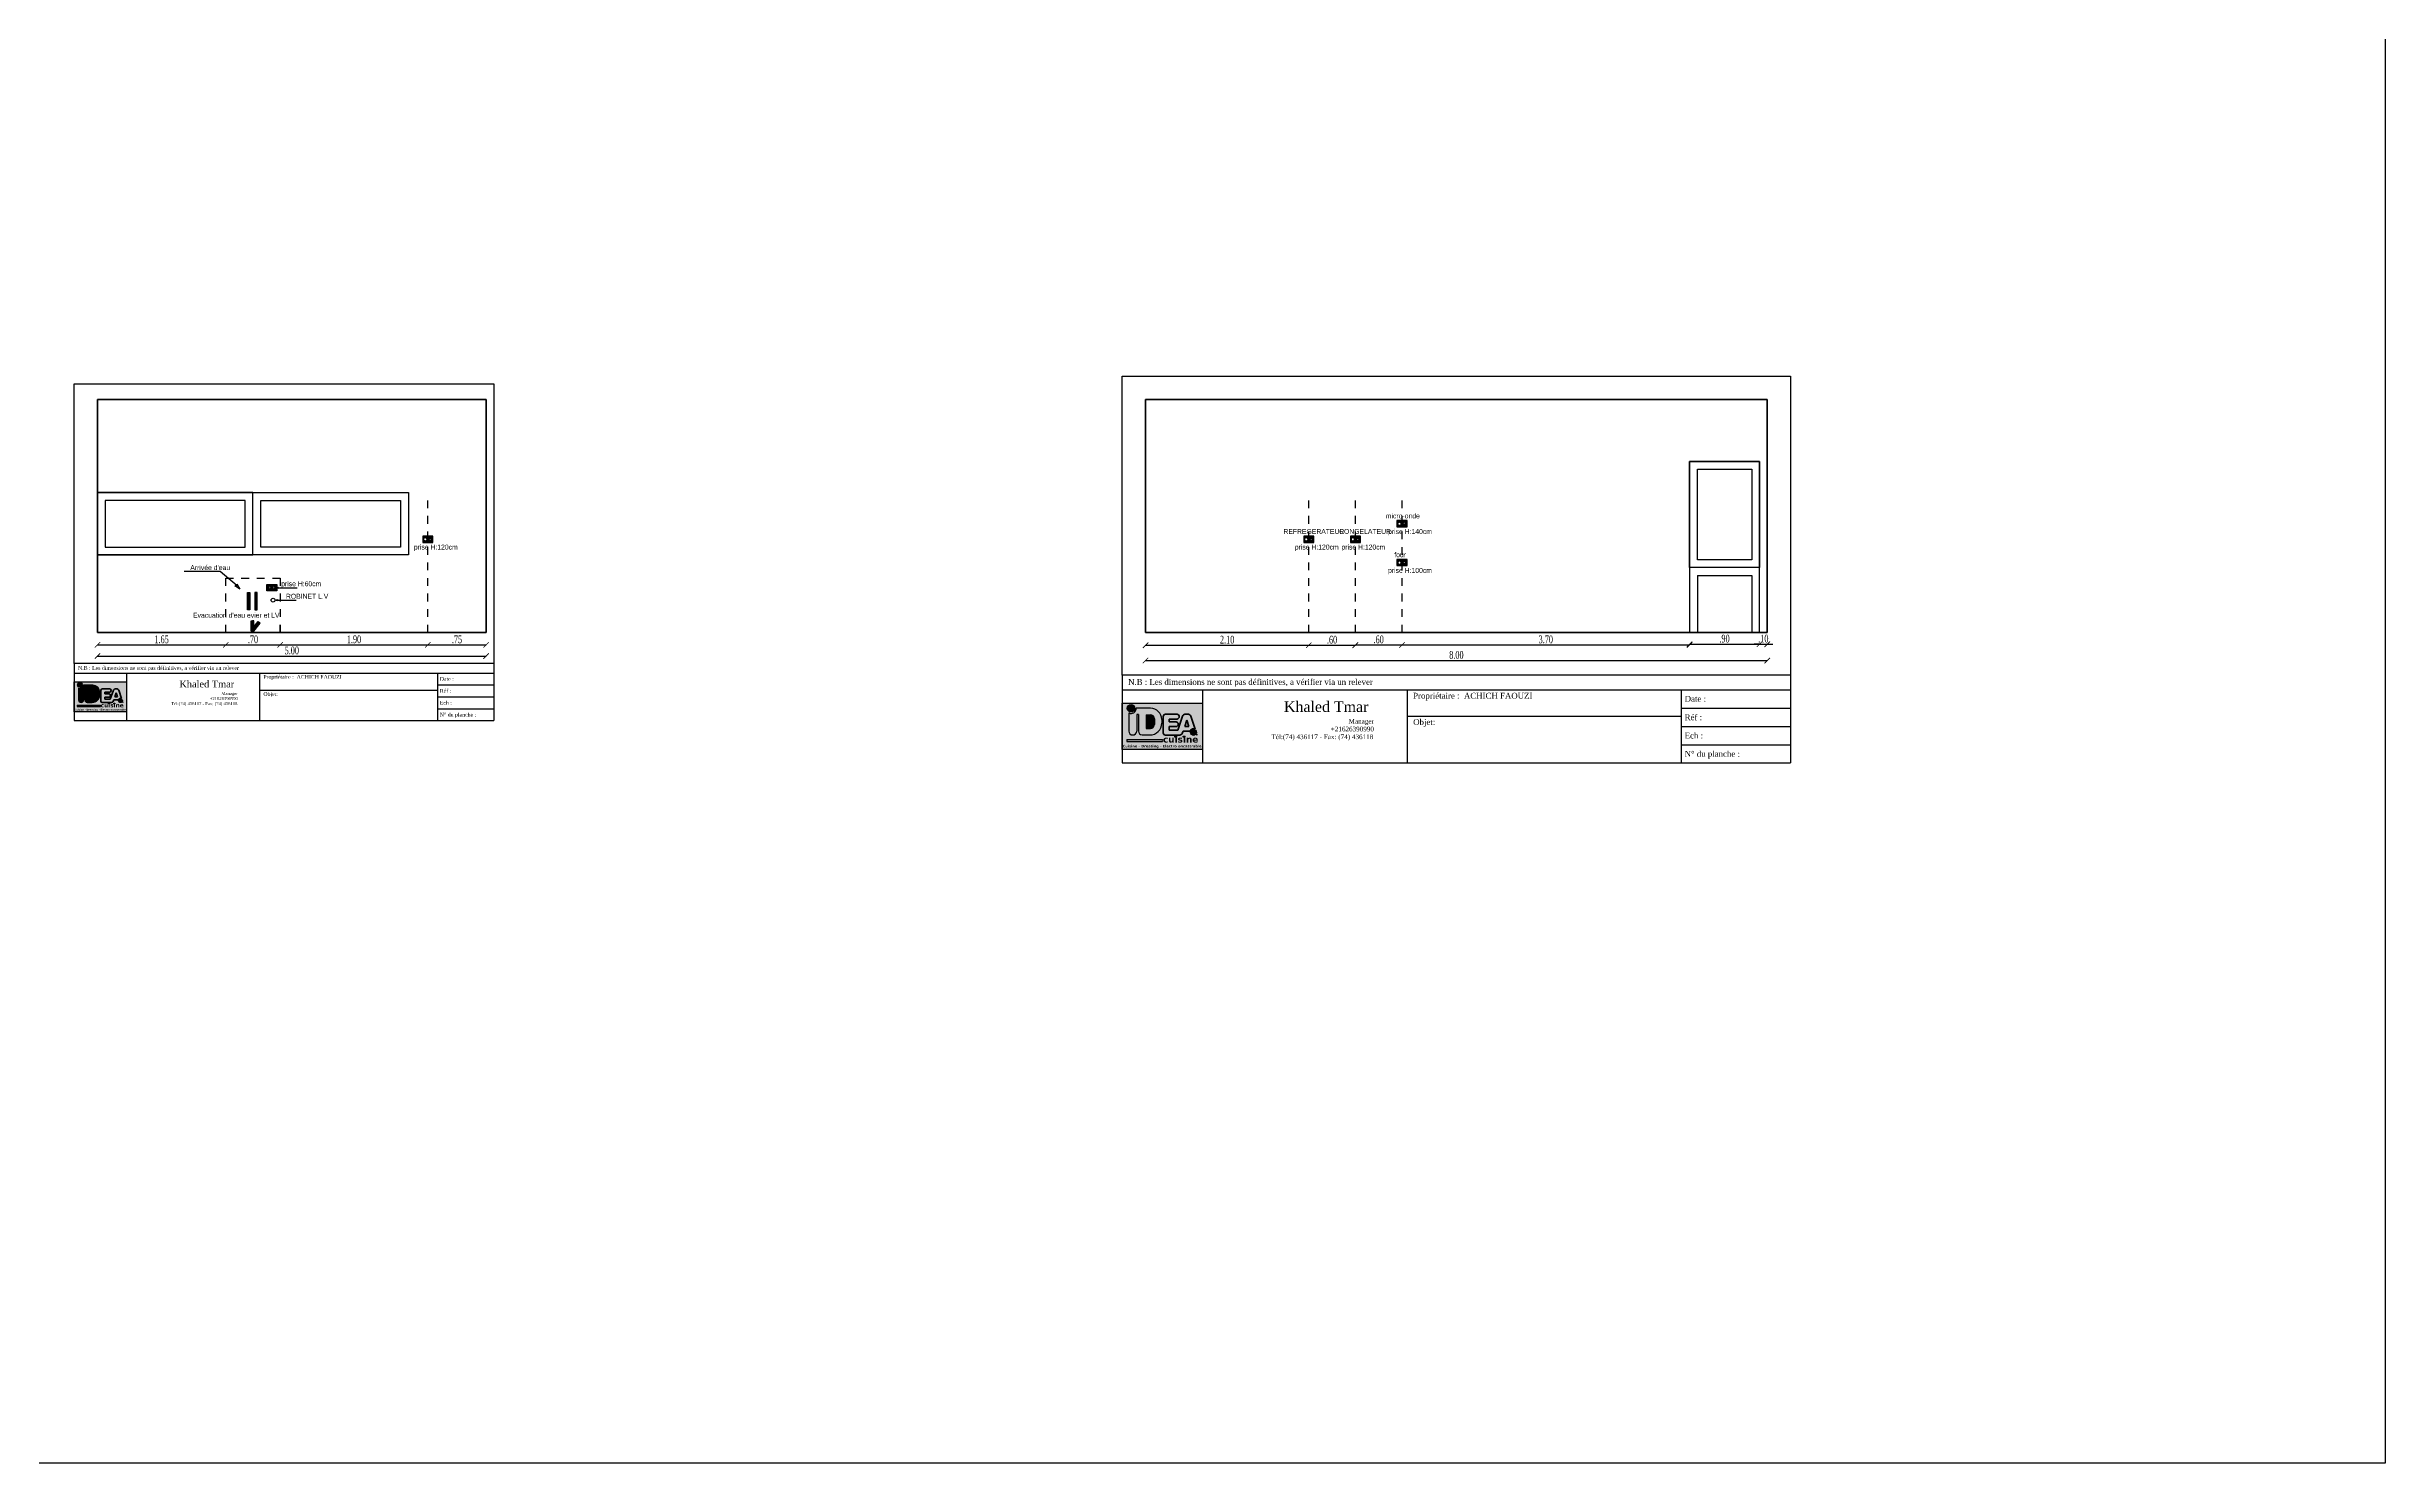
# Model space of a CAD drawing. Header units: inches. Extents: x -90 to 340, y -48 to 179.
# Drawn here: x 160.03 to 190.12, y -3.43 to 14.8 of the extents above; entities that cross this region are included whole.
import ezdxf

# ---------------------------------------------------------------- set-up
doc = ezdxf.new("R2010")
doc.units = ezdxf.units.IN
doc.header["$MEASUREMENT"] = 0
doc.linetypes.add('HIDDEN', pattern=[0.375, 0.25, -0.125])
doc.layers.get('Defpoints').update_dxf_attribs({"lineweight": 15})
doc.layers.add('1', color=7, linetype='Continuous')
doc.layers.add('TEXTE', color=1, linetype='Continuous', lineweight=20)
doc.styles.add('facade', font='times.ttf', dxfattribs={"width": 0.6})
doc.styles.add('style2', font='swisscl.ttf')
doc.dimstyles.new('facade', dxfattribs={"dimscale": 0, "dimtxt": 0.08, "dimasz": 0.04, "dimexe": 0.1, "dimexo": 0.15, "dimgap": 0.01, "dimtad": 1, "dimzin": 4, "dimdsep": 46, "dimtxsty": 'facade', "dimblk": 'ARCHTICK', "dimcen": 0, "dimse1": 1, "dimse2": 1, "dimclrd": 140, "dimclre": 253, "dimclrt": 2, "dimazin": 1, "dimtm": 1e-09, "dimtfac": 1, "dimtix": 1, "dimtmove": 1, "dimatfit": 3, "dimldrblk": 'ARCHTICK', "dimfxl": 0.1, "dimtzin": 0, "dimlwd": -1, "dimarcsym": 0})

# ---------------------------------------------------------------- blocks, each defined once
blk = doc.blocks.new('_ArchTick')
at = {"color": 0, "linetype": 'ByBlock', "const_width": 0.15}
blk.add_lwpolyline([(-0.5, -0.5), (0.5, 0.5)], dxfattribs=at)
blk = doc.blocks.new('*D121')
at = {"color": 140}
blk.add_line((174.164, 7.095), (176.264, 7.095), dxfattribs=at)
at = {"layer": 'Defpoints', "color": 0}
for p in [(174.164, 7.26), (176.264, 7.26), (176.264, 7.095)]:
    blk.add_point(p, dxfattribs=at)
at = {"color": 140, "xscale": 0.07, "yscale": 0.07, "zscale": 0.07, "rotation": 180}
blk.add_blockref('_ArchTick', (174.164, 7.095), dxfattribs=at)
at = {"color": 140, "xscale": 0.07, "yscale": 0.07, "zscale": 0.07}
blk.add_blockref('_ArchTick', (176.264, 7.095), dxfattribs=at)
at = {"color": 6, "insert": (175.214, 7.166), "char_height": 0.1, "attachment_point": 5, "style": 'facade'}
blk.add_mtext('2.10', dxfattribs=at)
blk = doc.blocks.new('*D122')
at = {"color": 140}
blk.add_line((176.264, 7.095), (176.864, 7.095), dxfattribs=at)
at = {"layer": 'Defpoints', "color": 0}
for p in [(176.264, 7.26), (176.864, 7.26), (176.864, 7.095)]:
    blk.add_point(p, dxfattribs=at)
at = {"color": 140, "xscale": 0.07, "yscale": 0.07, "zscale": 0.07, "rotation": 180}
blk.add_blockref('_ArchTick', (176.264, 7.095), dxfattribs=at)
at = {"color": 140, "xscale": 0.07, "yscale": 0.07, "zscale": 0.07}
blk.add_blockref('_ArchTick', (176.864, 7.095), dxfattribs=at)
at = {"color": 6, "insert": (176.564, 7.166), "char_height": 0.1, "attachment_point": 5, "style": 'facade'}
blk.add_mtext('.60', dxfattribs=at)
blk = doc.blocks.new('*D123')
at = {"color": 140}
blk.add_line((160.679, 7.1), (162.329, 7.1), dxfattribs=at)
at = {"layer": 'Defpoints', "color": 0}
for p in [(160.679, 7.26), (162.329, 7.26), (162.329, 7.1)]:
    blk.add_point(p, dxfattribs=at)
at = {"color": 140, "xscale": 0.07, "yscale": 0.07, "zscale": 0.07, "rotation": 180}
blk.add_blockref('_ArchTick', (160.679, 7.1), dxfattribs=at)
at = {"color": 140, "xscale": 0.07, "yscale": 0.07, "zscale": 0.07}
blk.add_blockref('_ArchTick', (162.329, 7.1), dxfattribs=at)
at = {"color": 6, "insert": (161.504, 7.171), "char_height": 0.1, "attachment_point": 5, "style": 'facade'}
blk.add_mtext('1.65', dxfattribs=at)
blk = doc.blocks.new('*D124')
at = {"color": 140}
blk.add_line((162.329, 7.1), (163.029, 7.1), dxfattribs=at)
at = {"layer": 'Defpoints', "color": 0}
for p in [(162.329, 7.26), (163.029, 7.26), (163.029, 7.1)]:
    blk.add_point(p, dxfattribs=at)
at = {"color": 140, "xscale": 0.07, "yscale": 0.07, "zscale": 0.07, "rotation": 180}
blk.add_blockref('_ArchTick', (162.329, 7.1), dxfattribs=at)
at = {"color": 140, "xscale": 0.07, "yscale": 0.07, "zscale": 0.07}
blk.add_blockref('_ArchTick', (163.029, 7.1), dxfattribs=at)
at = {"color": 6, "insert": (162.679, 7.171), "char_height": 0.1, "attachment_point": 5, "style": 'facade'}
blk.add_mtext('.70', dxfattribs=at)
blk = doc.blocks.new('*D125')
at = {"color": 140}
blk.add_line((163.029, 7.1), (164.929, 7.1), dxfattribs=at)
at = {"layer": 'Defpoints', "color": 0}
for p in [(163.029, 7.26), (164.929, 7.26), (164.929, 7.1)]:
    blk.add_point(p, dxfattribs=at)
at = {"color": 140, "xscale": 0.07, "yscale": 0.07, "zscale": 0.07, "rotation": 180}
blk.add_blockref('_ArchTick', (163.029, 7.1), dxfattribs=at)
at = {"color": 140, "xscale": 0.07, "yscale": 0.07, "zscale": 0.07}
blk.add_blockref('_ArchTick', (164.929, 7.1), dxfattribs=at)
at = {"color": 6, "insert": (163.979, 7.171), "char_height": 0.1, "attachment_point": 5, "style": 'facade'}
blk.add_mtext('1.90', dxfattribs=at)
blk = doc.blocks.new('*D126')
at = {"color": 140}
blk.add_line((164.929, 7.1), (165.679, 7.1), dxfattribs=at)
at = {"layer": 'Defpoints', "color": 0}
for p in [(164.929, 7.26), (165.679, 7.26), (165.679, 7.1)]:
    blk.add_point(p, dxfattribs=at)
at = {"color": 140, "xscale": 0.07, "yscale": 0.07, "zscale": 0.07, "rotation": 180}
blk.add_blockref('_ArchTick', (164.929, 7.1), dxfattribs=at)
at = {"color": 140, "xscale": 0.07, "yscale": 0.07, "zscale": 0.07}
blk.add_blockref('_ArchTick', (165.679, 7.1), dxfattribs=at)
at = {"color": 6, "insert": (165.304, 7.171), "char_height": 0.1, "attachment_point": 5, "style": 'facade'}
blk.add_mtext('.75', dxfattribs=at)
blk = doc.blocks.new('*D127')
at = {"color": 140}
blk.add_line((181.164, 7.109), (182.064, 7.109), dxfattribs=at)
at = {"layer": 'Defpoints', "color": 0}
for p in [(181.164, 7.26), (182.064, 7.26), (182.064, 7.109)]:
    blk.add_point(p, dxfattribs=at)
at = {"color": 140, "xscale": 0.07, "yscale": 0.07, "zscale": 0.07, "rotation": 180}
blk.add_blockref('_ArchTick', (181.164, 7.109), dxfattribs=at)
at = {"color": 140, "xscale": 0.07, "yscale": 0.07, "zscale": 0.07}
blk.add_blockref('_ArchTick', (182.064, 7.109), dxfattribs=at)
at = {"color": 6, "insert": (181.614, 7.18), "char_height": 0.1, "attachment_point": 5, "style": 'facade'}
blk.add_mtext('.90', dxfattribs=at)
blk = doc.blocks.new('*D128')
at = {"color": 140}
for p, q in [((182.064, 7.109), (181.994, 7.109)), ((182.064, 7.109), (182.164, 7.109)), ((182.164, 7.109), (182.234, 7.109))]:
    blk.add_line(p, q, dxfattribs=at)
at = {"layer": 'Defpoints', "color": 0}
for p in [(182.064, 7.26), (182.164, 7.26), (182.164, 7.109)]:
    blk.add_point(p, dxfattribs=at)
at = {"color": 140, "xscale": 0.07, "yscale": 0.07, "zscale": 0.07}
blk.add_blockref('_ArchTick', (182.064, 7.109), dxfattribs=at)
at = {"color": 140, "xscale": 0.07, "yscale": 0.07, "zscale": 0.07, "rotation": 180}
blk.add_blockref('_ArchTick', (182.164, 7.109), dxfattribs=at)
at = {"color": 6, "insert": (182.114, 7.18), "char_height": 0.1, "attachment_point": 5, "style": 'facade'}
blk.add_mtext('.10', dxfattribs=at)
blk = doc.blocks.new('*D129')
at = {"color": 140}
blk.add_line((174.164, 6.899), (182.164, 6.899), dxfattribs=at)
at = {"layer": 'Defpoints', "color": 0}
for p in [(174.164, 7.26), (182.164, 7.26), (182.164, 6.899)]:
    blk.add_point(p, dxfattribs=at)
at = {"color": 140, "xscale": 0.07, "yscale": 0.07, "zscale": 0.07, "rotation": 180}
blk.add_blockref('_ArchTick', (174.164, 6.899), dxfattribs=at)
at = {"color": 140, "xscale": 0.07, "yscale": 0.07, "zscale": 0.07}
blk.add_blockref('_ArchTick', (182.164, 6.899), dxfattribs=at)
at = {"color": 6, "insert": (178.164, 6.97), "char_height": 0.1, "attachment_point": 5, "style": 'facade'}
blk.add_mtext('8.00', dxfattribs=at)
blk = doc.blocks.new('*D130')
at = {"color": 140}
blk.add_line((160.679, 6.957), (165.679, 6.957), dxfattribs=at)
at = {"layer": 'Defpoints', "color": 0}
for p in [(160.679, 7.26), (165.679, 7.26), (165.679, 6.957)]:
    blk.add_point(p, dxfattribs=at)
at = {"color": 140, "xscale": 0.07, "yscale": 0.07, "zscale": 0.07, "rotation": 180}
blk.add_blockref('_ArchTick', (160.679, 6.957), dxfattribs=at)
at = {"color": 140, "xscale": 0.07, "yscale": 0.07, "zscale": 0.07}
blk.add_blockref('_ArchTick', (165.679, 6.957), dxfattribs=at)
at = {"color": 6, "insert": (163.179, 7.028), "char_height": 0.1, "attachment_point": 5, "style": 'facade'}
blk.add_mtext('5.00', dxfattribs=at)
blk = doc.blocks.new('*D131')
at = {"color": 140}
blk.add_line((176.864, 7.099), (177.464, 7.099), dxfattribs=at)
at = {"layer": 'Defpoints', "color": 0}
for p in [(176.864, 7.26), (177.464, 7.26), (177.464, 7.099)]:
    blk.add_point(p, dxfattribs=at)
at = {"color": 140, "xscale": 0.07, "yscale": 0.07, "zscale": 0.07, "rotation": 180}
blk.add_blockref('_ArchTick', (176.864, 7.099), dxfattribs=at)
at = {"color": 140, "xscale": 0.07, "yscale": 0.07, "zscale": 0.07}
blk.add_blockref('_ArchTick', (177.464, 7.099), dxfattribs=at)
at = {"color": 6, "insert": (177.164, 7.17), "char_height": 0.1, "attachment_point": 5, "style": 'facade'}
blk.add_mtext('.60', dxfattribs=at)
blk = doc.blocks.new('*D132')
at = {"color": 140}
blk.add_line((177.464, 7.099), (181.164, 7.099), dxfattribs=at)
at = {"layer": 'Defpoints', "color": 0}
for p in [(177.464, 7.26), (181.164, 7.26), (181.164, 7.099)]:
    blk.add_point(p, dxfattribs=at)
at = {"color": 140, "xscale": 0.07, "yscale": 0.07, "zscale": 0.07, "rotation": 180}
blk.add_blockref('_ArchTick', (177.464, 7.099), dxfattribs=at)
at = {"color": 140, "xscale": 0.07, "yscale": 0.07, "zscale": 0.07}
blk.add_blockref('_ArchTick', (181.164, 7.099), dxfattribs=at)
at = {"color": 6, "insert": (179.314, 7.17), "char_height": 0.1, "attachment_point": 5, "style": 'facade'}
blk.add_mtext('3.70', dxfattribs=at)

msp = doc.modelspace()

# ---------------------------------------------------------------- hatches: boundary and pattern name
h = msp.add_hatch(color=256)
h.paths.add_polyline_path([(164.92927, 8.41959), (164.99427, 8.41959), (164.99427, 8.49959), (164.92927, 8.49959)])
h.paths.add_polyline_path([(164.9731, 8.45837, -1), (164.94592, 8.45837, -1)], flags=16)
h.paths.add_polyline_path([(164.86427, 8.49959), (164.86427, 8.41959), (164.92927, 8.41959), (164.92927, 8.49959)])
h.paths.add_polyline_path([(164.90986, 8.45837, -1), (164.88335, 8.45837, -1)], flags=16)
h = msp.add_hatch(color=256)
h.paths.add_polyline_path([(176.26433, 8.41959), (176.32933, 8.41959), (176.32933, 8.49959), (176.26433, 8.49959)])
h.paths.add_polyline_path([(176.30816, 8.45837, -1), (176.28097, 8.45837, -1)], flags=16)
h.paths.add_polyline_path([(176.19933, 8.49959), (176.19933, 8.41959), (176.26433, 8.41959), (176.26433, 8.49959)])
h.paths.add_polyline_path([(176.24492, 8.45837, -1), (176.21841, 8.45837, -1)], flags=16)
h = msp.add_hatch(color=256)
h.paths.add_polyline_path([(176.86433, 8.41959), (176.92933, 8.41959), (176.92933, 8.49959), (176.86433, 8.49959)])
h.paths.add_polyline_path([(176.90816, 8.45837, -1), (176.88097, 8.45837, -1)], flags=16)
h.paths.add_polyline_path([(176.79933, 8.49959), (176.79933, 8.41959), (176.86433, 8.41959), (176.86433, 8.49959)])
h.paths.add_polyline_path([(176.84492, 8.45837, -1), (176.81841, 8.45837, -1)], flags=16)
h = msp.add_hatch(color=256)
h.paths.add_polyline_path([(177.46433, 8.61959), (177.52933, 8.61959), (177.52933, 8.69959), (177.46433, 8.69959)])
h.paths.add_polyline_path([(177.50816, 8.65837, -1), (177.48097, 8.65837, -1)], flags=16)
h.paths.add_polyline_path([(177.39933, 8.69959), (177.39933, 8.61959), (177.46433, 8.61959), (177.46433, 8.69959)])
h.paths.add_polyline_path([(177.44492, 8.65837, -1), (177.41841, 8.65837, -1)], flags=16)
h = msp.add_hatch(color=256)
h.paths.add_polyline_path([(177.46433, 8.11959), (177.52933, 8.11959), (177.52933, 8.19959), (177.46433, 8.19959)])
h.paths.add_polyline_path([(177.50816, 8.15837, -1), (177.48097, 8.15837, -1)], flags=16)
h.paths.add_polyline_path([(177.39933, 8.19959), (177.39933, 8.11959), (177.46433, 8.11959), (177.46433, 8.19959)])
h.paths.add_polyline_path([(177.44492, 8.15837, -1), (177.41841, 8.15837, -1)], flags=16)
h = msp.add_hatch(color=256)
h.set_gradient(color1=(255, 255, 255), one_color=1, tint=1)
h.paths.add_polyline_path([(162.98724, 7.87558), (162.98724, 7.79558), (162.85724, 7.79558), (162.85724, 7.87558)])
h.paths.add_polyline_path([(162.93374, 7.83436, 1), (162.96284, 7.83436, 1)], flags=16)
h.paths.add_polyline_path([(162.88072, 7.83436, 1), (162.90982, 7.83436, 1)], flags=16)
h = msp.add_hatch(color=256)
h.paths.add_polyline_path([(162.63784, 7.77586), (162.60966, 7.77586), (162.60966, 7.55054), (162.63784, 7.55054)])
h.paths.add_polyline_path([(162.73314, 7.77586), (162.70495, 7.77586), (162.70495, 7.55054), (162.73314, 7.55054)])
h = msp.add_hatch(color=256)
h.paths.add_polyline_path([(162.69027, 7.40789), (162.67348, 7.40789), (162.67348, 7.27622), (162.69027, 7.27622)])
h.paths.add_polyline_path([(162.67348, 7.40789), (162.65669, 7.40789), (162.65669, 7.27622), (162.67348, 7.27622)])
h = msp.add_hatch(color=256)
h.paths.add_polyline_path([(162.77064, 7.38051), (162.75735, 7.39076), (162.67697, 7.28647), (162.69027, 7.27622)])
h.paths.add_polyline_path([(162.75735, 7.39076), (162.74405, 7.40101), (162.66368, 7.29671), (162.67697, 7.28647)])
h = msp.add_hatch(color=1)
h.set_gradient(color1=(255, 255, 255), one_color=1, tint=1)
h.paths.add_polyline_path([(160.37927, 6.62467), (160.37927, 6.23984), (161.05179, 6.23984), (161.05179, 6.62467)])
h = msp.add_hatch(color=1)
h.set_gradient(color1=(192, 192, 192), color2=(189, 189, 189), one_color=1, tint=0.74)
h.paths.add_polyline_path([(160.4184, 6.32278), (160.4184, 6.30607), (160.71562, 6.30607, -0.1982827), (160.71562, 6.32278)])
h = msp.add_hatch(color=1)
h.set_gradient(color1=(255, 0, 0), color2=(255, 10, 10), one_color=1, tint=0.52)
h.paths.add_polyline_path([(160.48404, 6.5836, 1), (160.42167, 6.5836, 1)])
h = msp.add_hatch(color=256)
h.set_gradient(color2=(31, 31, 31), one_color=1, tint=0.12)
h.paths.add_polyline_path([(160.61689, 6.583), (160.49663, 6.583, -0.54420169), (160.43435, 6.54392), (160.43435, 6.39249, 0.9895976), (160.50024, 6.39249), (160.50024, 6.5308), (160.51403, 6.5308), (160.51403, 6.39249, 0.38498701), (160.54535, 6.35989), (160.61106, 6.35989, 0.41108722), (160.70986, 6.45813), (160.70986, 6.49013, 0.39409444)])
h.paths.add_polyline_path([(160.64775, 6.4955), (160.64775, 6.44913, -0.4013665), (160.61519, 6.41485), (160.57838, 6.41485), (160.57838, 6.52978), (160.61519, 6.52978, -0.4013665)], flags=16)
h = msp.add_hatch(color=1)
h.set_gradient(color1=(255, 255, 255), one_color=1, tint=1)
h.paths.add_polyline_path([(160.57838, 6.41485), (160.61519, 6.41485, 0.39922417), (160.64775, 6.44888), (160.64775, 6.49575, 0.39922417), (160.61519, 6.52978), (160.57838, 6.52978)])
h = msp.add_hatch(color=1)
h.set_gradient(color1=(255, 0, 0), color2=(255, 10, 10), one_color=1, tint=0.52)
h.paths.add_polyline_path([(160.8334, 6.34082), (160.8334, 6.35078), (160.81958, 6.35078), (160.81958, 6.34082)])
h = msp.add_hatch(color=1)
h.set_gradient(color1=(255, 0, 0), color2=(255, 10, 10), one_color=1, tint=0.52)
h.paths.add_polyline_path([(160.88897, 6.34082), (160.90279, 6.34082), (160.90279, 6.35078), (160.88897, 6.35078)])
h = msp.add_hatch(color=1)
h.set_gradient(color1=(255, 0, 0), color2=(255, 10, 10), one_color=1, tint=0.52)
h.paths.add_polyline_path([(160.95043, 6.38181, 1), (161.00015, 6.38181, 1)])
h = msp.add_hatch(color=1)
h.set_gradient(color1=(255, 255, 255), one_color=1, tint=1)
h.paths.add_polyline_path([(173.86433, 6.34818), (173.86433, 5.75613), (174.89897, 5.75613), (174.89897, 6.34818)])
h = msp.add_hatch(color=1)
h.set_gradient(color1=(255, 0, 0), color2=(255, 10, 10), one_color=1, tint=0.52)
h.paths.add_polyline_path([(174.0255, 6.28498, 1), (173.92955, 6.28498, 1)])
h = msp.add_hatch(color=256)
h.set_gradient(color2=(31, 31, 31), one_color=1, tint=0.12)
h.paths.add_polyline_path([(174.22989, 6.28407), (174.04488, 6.28407, -0.54420169), (173.94906, 6.22394), (173.94906, 5.99098, 0.9895976), (174.05044, 5.99098), (174.05044, 6.20376), (174.07165, 6.20376), (174.07165, 5.99098, 0.38498701), (174.11983, 5.94082), (174.22092, 5.94082, 0.41108722), (174.37293, 6.09195), (174.37293, 6.14119, 0.39409444)])
h.paths.add_polyline_path([(174.27737, 6.14944), (174.27737, 6.07811, -0.4013665), (174.22728, 6.02538), (174.17064, 6.02538), (174.17064, 6.20218), (174.22728, 6.20218, -0.4013665)], flags=16)
h = msp.add_hatch(color=1)
h.set_gradient(color1=(255, 255, 255), one_color=1, tint=1)
h.paths.add_polyline_path([(174.17064, 6.02538), (174.22728, 6.02538, 0.39922417), (174.27737, 6.07773), (174.27737, 6.14983, 0.39922417), (174.22728, 6.20218), (174.17064, 6.20218)])
h = msp.add_hatch(color=1)
h.set_gradient(color1=(192, 192, 192), color2=(189, 189, 189), one_color=1, tint=0.74)
h.paths.add_polyline_path([(173.92453, 5.88373), (173.92453, 5.85802), (174.38179, 5.85802, -0.1982827), (174.38179, 5.88373)])
h = msp.add_hatch(color=1)
h.set_gradient(color1=(255, 0, 0), color2=(255, 10, 10), one_color=1, tint=0.52)
h.paths.add_polyline_path([(174.56299, 5.91148), (174.56299, 5.9268), (174.54173, 5.9268), (174.54173, 5.91148)])
h = msp.add_hatch(color=1)
h.set_gradient(color1=(255, 0, 0), color2=(255, 10, 10), one_color=1, tint=0.52)
h.paths.add_polyline_path([(174.64848, 5.91148), (174.66974, 5.91148), (174.66974, 5.9268), (174.64848, 5.9268)])
h = msp.add_hatch(color=1)
h.set_gradient(color1=(255, 0, 0), color2=(255, 10, 10), one_color=1, tint=0.52)
h.paths.add_polyline_path([(174.74304, 5.97455, 1), (174.81953, 5.97455, 1)])

# ---------------------------------------------------------------- linework, layer by layer
for p, q in [((173.86433, 10.55959), (182.46433, 10.55959)), ((173.86433, 6.70959), (173.86433, 10.55959)), ((182.46433, 10.55959), (182.46433, 6.85959)), ((160.37927, 10.45959), (165.77927, 10.45959)), ((160.37927, 6.85959), (160.37927, 10.45959)), ((165.77927, 10.45959), (165.77927, 6.85959)), ((182.06433, 9.45959), (181.16433, 9.45959)), ((181.16433, 9.45959), (181.16433, 7.25959)), ((182.06433, 7.25959), (182.06433, 9.45959)), ((160.67927, 9.05959), (164.67927, 9.05959)), ((164.67927, 9.05959), (164.67927, 8.25959)), ((164.67927, 8.25959), (160.67927, 8.25959)), ((162.25534, 8.04587), (161.79464, 8.04587)), ((162.47494, 7.85965), (162.25534, 8.04587)), ((162.4466, 7.85832), (162.47494, 7.85965)), ((162.51186, 7.81817), (162.4466, 7.85832)), ((162.47494, 7.85965), (162.47299, 7.88107)), ((162.47299, 7.88107), (162.51186, 7.81817)), ((162.97457, 7.83558), (163.00569, 7.84497)), ((163.00741, 7.8263), (162.97457, 7.83558)), ((163.00569, 7.83558), (163.24673, 7.83558)), ((181.26433, 7.99377), (181.96433, 7.99377)), ((181.26433, 7.99377), (181.26433, 7.25959)), ((181.96433, 7.99377), (181.96433, 7.25959)), ((162.96158, 7.67416), (162.99271, 7.68355)), ((162.99443, 7.66488), (162.96158, 7.67416)), ((162.99271, 7.68355), (162.99271, 7.67416)), ((162.99271, 7.67416), (163.23374, 7.67416)), ((162.99271, 7.67416), (162.99443, 7.66488)), ((163.02927, 7.25959), (163.02927, 7.35959)), ((165.77927, 6.85959), (160.37927, 6.85959)), ((160.37927, 6.85959), (160.37927, 6.12593)), ((165.77927, 6.85959), (160.37927, 6.85959)), ((160.37927, 6.73731), (165.77927, 6.73731)), ((161.05179, 6.73731), (161.05179, 6.12593)), ((162.76366, 6.73731), (162.76366, 6.12593)), ((165.05263, 6.73731), (165.05263, 6.12593)), ((165.77927, 6.90758), (165.77927, 6.12593)), ((182.46433, 6.70959), (173.86433, 6.70959)), ((173.86433, 6.70959), (173.86433, 5.58089)), ((182.46433, 6.85959), (182.46433, 5.58089)), ((160.51403, 6.5308), (160.50024, 6.5308)), ((162.76366, 6.51722), (165.05263, 6.51722)), ((165.05263, 6.58447), (165.77927, 6.58447)), ((165.05263, 6.43162), (165.77927, 6.43162)), ((173.86433, 6.52147), (182.46433, 6.52147)), ((174.89897, 6.52147), (174.89897, 5.58089)), ((177.53261, 6.52147), (177.53261, 5.58089)), ((181.05411, 6.52147), (181.05411, 5.58089)), ((160.37927, 6.12593), (165.02576, 6.12593)), ((160.37927, 6.12593), (165.77927, 6.12593)), ((165.05263, 6.27878), (165.77927, 6.27878)), ((174.07165, 6.20376), (174.05044, 6.20376)), ((177.53261, 6.18286), (181.05411, 6.18286)), ((181.05411, 6.28633), (182.46433, 6.28633)), ((181.05411, 6.05118), (182.46433, 6.05118)), ((181.05411, 5.81603), (182.46433, 5.81603)), ((173.86433, 5.58089), (181.01277, 5.58089)), ((173.86433, 5.58089), (182.46433, 5.58089))]:
    msp.add_line(p, q)
at = {"color": 1, "lineweight": 40}
for p, q in [((160.67927, 7.25959), (160.67927, 10.25959)), ((160.67927, 10.25959), (165.67927, 10.25959)), ((165.67927, 10.25959), (165.67927, 7.25959)), ((174.16433, 7.25959), (174.16433, 10.25959)), ((174.16433, 10.25959), (182.16433, 10.25959)), ((182.16433, 10.25959), (182.16433, 7.25959)), ((165.67927, 7.25959), (160.67927, 7.25959)), ((182.16433, 7.25959), (174.16433, 7.25959))]:
    msp.add_line(p, q, dxfattribs=at)
at = {"color": 9}
for p, q in [((160.4184, 6.32278), (160.4184, 6.30607)), ((160.4184, 6.32278), (160.71562, 6.32278)), ((160.4184, 6.30607), (160.71562, 6.30607)), ((173.92453, 5.88373), (173.92453, 5.85802)), ((173.92453, 5.88373), (174.38179, 5.88373)), ((173.92453, 5.85802), (174.38179, 5.85802))]:
    msp.add_line(p, q, dxfattribs=at)
at = {"color": 18, "true_color": 0x000000}
for p, q in [((160.43435, 6.54392), (160.43435, 6.39249)), ((160.61689, 6.583), (160.49663, 6.583)), ((160.50024, 6.5308), (160.50024, 6.39249)), ((160.51403, 6.5308), (160.51403, 6.39249)), ((160.54535, 6.35989), (160.61106, 6.35989)), ((160.57838, 6.52978), (160.57838, 6.41485)), ((160.57838, 6.52978), (160.61519, 6.52978)), ((160.57838, 6.41485), (160.61519, 6.41485)), ((160.64775, 6.49575), (160.64775, 6.44888)), ((160.70986, 6.49013), (160.70986, 6.45813)), ((173.94906, 6.22394), (173.94906, 5.99098)), ((174.22989, 6.28407), (174.04488, 6.28407)), ((174.05044, 6.20376), (174.05044, 5.99098)), ((174.07165, 6.20376), (174.07165, 5.99098)), ((174.17064, 6.20218), (174.17064, 6.02538)), ((174.17064, 6.20218), (174.22728, 6.20218)), ((174.17064, 6.02538), (174.22728, 6.02538)), ((174.27737, 6.14983), (174.27737, 6.07773)), ((174.37293, 6.14119), (174.37293, 6.09195)), ((174.11983, 5.94082), (174.22092, 5.94082))]:
    msp.add_line(p, q, dxfattribs=at)
at = {"color": 18, "lineweight": 50, "true_color": 0x000000}
for p, q in [((160.72225, 6.51349), (160.72225, 6.37789)), ((160.74075, 6.53365), (160.83739, 6.53365)), ((160.74075, 6.35933), (160.86283, 6.35933)), ((160.83739, 6.49333), (160.77271, 6.49333)), ((160.77271, 6.49333), (160.77271, 6.47034)), ((160.77271, 6.47034), (160.82898, 6.47034)), ((160.77271, 6.39981), (160.77271, 6.42953)), ((160.77271, 6.42953), (160.82898, 6.42953)), ((160.84375, 6.39981), (160.77271, 6.39981)), ((160.84375, 6.39981), (160.88457, 6.51777)), ((160.88148, 6.37312), (160.88775, 6.39121)), ((160.94637, 6.39121), (160.88775, 6.39121)), ((160.90157, 6.43115), (160.91949, 6.48294)), ((160.93742, 6.43115), (160.90157, 6.43115)), ((160.90257, 6.53346), (160.93377, 6.53346)), ((160.93742, 6.43115), (160.91949, 6.48294)), ((160.98952, 6.40869), (160.95177, 6.51777)), ((160.9995, 6.36101), (161.00349, 6.36645)), ((161.00531, 6.36074), (160.9995, 6.36101)), ((161.00349, 6.36645), (161.00531, 6.36074)), ((174.39199, 6.17713), (174.39199, 5.96851)), ((174.42044, 6.20815), (174.56912, 6.20815)), ((174.56912, 6.14611), (174.46961, 6.14611)), ((174.46961, 6.14611), (174.46961, 6.11075)), ((174.46961, 6.11075), (174.55619, 6.11075)), ((174.46961, 6.00224), (174.46961, 6.04796)), ((174.46961, 6.04796), (174.55619, 6.04796)), ((174.5789, 6.00224), (174.64171, 6.18371)), ((174.66786, 6.05045), (174.69544, 6.13012)), ((174.72301, 6.05045), (174.66786, 6.05045)), ((174.6694, 6.20785), (174.7174, 6.20785)), ((174.72301, 6.05045), (174.69544, 6.13012)), ((174.80317, 6.0159), (174.74509, 6.18371)), ((174.42044, 5.93997), (174.60826, 5.93997)), ((174.5789, 6.00224), (174.46961, 6.00224)), ((174.63696, 5.96117), (174.64659, 5.989)), ((174.73678, 5.989), (174.64659, 5.989)), ((174.81852, 5.94254), (174.82467, 5.95091)), ((174.82746, 5.94212), (174.81852, 5.94254)), ((174.82467, 5.95091), (174.82746, 5.94212))]:
    msp.add_line(p, q, dxfattribs=at)
for points in [[(123.39293, 32.04066), (190.1155, 32.04066), (190.1155, -3.42943), (123.39293, -3.42943)], [(181.16433, 9.45959), (182.06433, 9.45959), (182.06433, 8.09377), (181.16433, 8.09377)], [(181.26433, 9.35959), (181.96433, 9.35959), (181.96433, 8.19377), (181.26433, 8.19377)], [(160.67927, 8.25959), (162.67927, 8.25959), (162.67927, 9.05959), (160.67927, 9.05959)], [(164.67927, 8.25959), (162.67927, 8.25959), (162.67927, 9.05959), (164.67927, 9.05959)], [(160.77927, 8.35959), (162.57927, 8.35959), (162.57927, 8.95959), (160.77927, 8.95959)], [(164.57927, 8.35959), (162.77927, 8.35959), (162.77927, 8.95959), (164.57927, 8.95959)], [(164.86427, 8.41959), (164.99427, 8.41959), (164.99427, 8.49959), (164.86427, 8.49959)], [(176.19933, 8.41959), (176.32933, 8.41959), (176.32933, 8.49959), (176.19933, 8.49959)], [(176.79933, 8.41959), (176.92933, 8.41959), (176.92933, 8.49959), (176.79933, 8.49959)], [(177.39933, 8.61959), (177.52933, 8.61959), (177.52933, 8.69959), (177.39933, 8.69959)], [(177.39933, 8.11959), (177.52933, 8.11959), (177.52933, 8.19959), (177.39933, 8.19959)], [(162.9856, 7.79558), (162.8556, 7.79558), (162.8556, 7.87558), (162.9856, 7.87558)], [(162.60966, 7.77586), (162.63784, 7.77586), (162.63784, 7.55054), (162.60966, 7.55054)], [(162.73314, 7.77586), (162.70495, 7.77586), (162.70495, 7.55054), (162.73314, 7.55054)], [(162.65669, 7.40789), (162.67348, 7.40789), (162.67348, 7.27622), (162.65669, 7.27622)], [(162.74405, 7.40101), (162.75735, 7.39076), (162.67697, 7.28647), (162.66368, 7.29671)], [(162.69027, 7.40789), (162.67348, 7.40789), (162.67348, 7.27622), (162.69027, 7.27622)], [(162.77064, 7.38051), (162.75735, 7.39076), (162.67697, 7.28647), (162.69027, 7.27622)]]:
    msp.add_lwpolyline(points, close=True)
at = {"color": 255}
for points in [[(160.37927, 6.62467), (161.05179, 6.62467), (161.05179, 6.23984), (160.37927, 6.23984)], [(173.86433, 6.34818), (174.89897, 6.34818), (174.89897, 5.75613), (173.86433, 5.75613)]]:
    msp.add_lwpolyline(points, close=True, dxfattribs=at)
at = {"color": 1}
for points in [[(160.81958, 6.35078), (160.8334, 6.35078), (160.8334, 6.34082), (160.81958, 6.34082)], [(160.88897, 6.35078), (160.90279, 6.35078), (160.90279, 6.34082), (160.88897, 6.34082)], [(160.88897, 6.35078), (160.90279, 6.35078), (160.90279, 6.34082), (160.88897, 6.34082)], [(174.54173, 5.9268), (174.56299, 5.9268), (174.56299, 5.91148), (174.54173, 5.91148)], [(174.64848, 5.9268), (174.66974, 5.9268), (174.66974, 5.91148), (174.64848, 5.91148)], [(174.64848, 5.9268), (174.66974, 5.9268), (174.66974, 5.91148), (174.64848, 5.91148)]]:
    msp.add_lwpolyline(points, close=True, dxfattribs=at)
for centre, radius in [((164.95951, 8.45837), 0.01359), ((176.29457, 8.45837), 0.01359), ((176.89457, 8.45837), 0.01359), ((177.49457, 8.65837), 0.01359), ((177.49457, 8.15837), 0.01359), ((162.89363, 7.83436), 0.01455), ((162.94666, 7.83436), 0.01455), ((162.93714, 7.67593), 0.02451)]:
    msp.add_circle(centre, radius)
for centre, radius in [((160.45285, 6.5836), 0.03119), ((160.97529, 6.38181), 0.02486), ((173.97753, 6.28498), 0.04798), ((174.78128, 5.97455), 0.03825)]:
    msp.add_circle(centre, radius, dxfattribs=at)
at = {"color": 18, "true_color": 0x000000}
for centre, radius, start, end in [((160.45285, 6.5836), 0.04378, 245.000836, 359.221263), ((160.4673, 6.39284), 0.03295, 180.599125, 359.400875), ((160.54773, 6.39351), 0.03371, 181.729634, 265.953863), ((160.61081, 6.45894), 0.09905, 270.142398, 359.530147), ((160.61356, 6.49562), 0.03419, 0.211589, 87.263904), ((160.61356, 6.44901), 0.03419, 272.736096, 359.788411), ((160.61361, 6.48675), 0.09631, 2.012263, 88.048759), ((173.97753, 6.28498), 0.06736, 245.000836, 359.221263), ((174.22054, 6.0932), 0.15239, 270.142398, 359.530147), ((174.22477, 6.14964), 0.0526, 0.211589, 87.263904), ((174.22477, 6.07792), 0.0526, 272.736096, 359.788411), ((174.22485, 6.13599), 0.14817, 2.012263, 88.048759), ((173.99975, 5.99151), 0.05069, 180.599125, 359.400875), ((174.12349, 5.99254), 0.05186, 181.729634, 265.953863)]:
    msp.add_arc(centre, radius, start, end, dxfattribs=at)
at = {"color": 9}
for centre, radius in [((160.73586, 6.31442), 0.0219), ((174.41293, 5.87087), 0.03369)]:
    msp.add_arc(centre, radius, 157.569417, 202.430583, dxfattribs=at)
at = {"color": 18, "lineweight": 50, "true_color": 0x000000}
for centre, radius, start, end in [((160.74249, 6.51349), 0.02024, 94.936346, 180), ((160.74217, 6.37925), 0.01997, 183.921236, 265.900953), ((160.82693, 6.44994), 0.02051, 275.753562, 84.246438), ((160.83565, 6.51349), 0.02024, 274.936346, 85.063654), ((160.86137, 6.38082), 0.02154, 266.130828, 339.032123), ((160.9061, 6.51124), 0.0225, 99.026131, 163.134776), ((160.93024, 6.51124), 0.0225, 16.865224, 80.973869), ((160.97529, 6.38181), 0.03041, 62.104834, 162.015125), ((174.42312, 6.17713), 0.03114, 94.936346, 180), ((174.55303, 6.07936), 0.03155, 275.753562, 84.246438), ((174.56644, 6.17713), 0.03114, 274.936346, 85.063654), ((174.67483, 6.17367), 0.03461, 99.026131, 163.134776), ((174.71197, 6.17367), 0.03461, 16.865224, 80.973869), ((174.78128, 5.97455), 0.04679, 62.104834, 162.015125), ((174.42264, 5.97061), 0.03072, 183.921236, 265.900953), ((174.60602, 5.97302), 0.03313, 266.130828, 339.032123)]:
    msp.add_arc(centre, radius, start, end, dxfattribs=at)
at = {"layer": '1', "color": 2, "linetype": 'HIDDEN', "ltscale": 0.4}
for p, q in [((164.92927, 7.25959), (164.92927, 8.98132)), ((176.26433, 7.25959), (176.26433, 8.98132)), ((176.86433, 7.25959), (176.86433, 8.98132)), ((177.46433, 7.25959), (177.46433, 8.98132))]:
    msp.add_line(p, q, dxfattribs=at)
msp.add_lwpolyline([(162.32927, 7.95959), (163.02927, 7.95959), (163.02927, 7.25959), (162.32927, 7.25959)], close=True, dxfattribs=at)

# ---------------------------------------------------------------- texts
at = {"attachment_point": 1}
for s, insert, char_height, width in [('{\\fVerdana|b1|i0|c0|p34;cuisine}', (160.71996, 6.35071), 0.0541713, 0.1249727), ('{\\fVerdana|b1|i0|c0|p34;\\C9;Cuisine\\C1; - \\C9;Dressing\\C1; - \\C9;Electro encastrable}', (160.38259, 6.27737), 0.0216254, 0.6878576), ('{\\fVerdana|b1|i0|c0|p34;\\C9;Cuisine\\C1; - \\C9;Dressing\\C1; - \\C9;Electro encastrable}', (173.86943, 5.81387), 0.0332699, 1.0582424), ('{\\fVerdana|b1|i0|c0|p34;cuisine}', (174.38847, 5.92669), 0.0833405, 0.1922657)]:
    msp.add_mtext(s, dxfattribs=dict(at, insert=insert, char_height=char_height, width=width))
at = {"layer": 'TEXTE', "style": 'style2', "width": 1.111111}
for s, p in [('micro-onde', (177.25526, 8.72824)), ('REFREGERATEUR', (175.93815, 8.52824)), ('CONGELATEUR', (176.65526, 8.52824)), ('prise H:140cm', (177.28445, 8.52719)), ("Arrivée d'eau", (161.87258, 8.06312)), ('prise H:120cm', (164.7494, 8.32719)), ('prise H:120cm', (176.08445, 8.32719)), ('prise H:120cm', (176.68445, 8.32719)), ('four', (177.36462, 8.22824)), ('prise H:60cm', (163.04219, 7.85475)), ('prise H:100cm', (177.28445, 8.02719)), ('ROBINET L.V', (163.10347, 7.69445)), ("Evacuation d'eau evier et LV", (161.90797, 7.44996))]:
    msp.add_text(s, height=0.063, dxfattribs=at).set_placement(p)
at = {"layer": 'TEXTE', "attachment_point": 1}
for s, insert, char_height, width in [('{\\fDutch801 XBd BT|b0|i0|c0|p18;N.B : Les dimensions ne sont pas définitives, a vérifier via un relever}', (160.42818, 6.8278), 0.04891042, 2.2498792), ('{\\fDutch801 XBd BT|b0|i0|c0|p26;                             Khaled Tmar \\P\\H0.443x;                                                                                                     Manager\\P                                                                                           +21626390990 \\P\\H1.881x;                               \\H0.5316x;Tél:(74) 436117 - Fax: (74) 436118}', (160.76841, 6.64102), 0.08803142, 1.9075063), ('{\\fDutch801 XBd BT|b0|i0|c0|p26;Propriétaire :  ACHICH FAOUZI \\P                      }', (162.81257, 6.71286), 0.0489104, 1.3694917), ('\\pt12.04;{\\fDutch801 XBd BT|b0|i0|c0|p26;Date :}', (165.0832, 6.68727), 0.0489104, 0.6725182), ('{\\fDutch801 XBd BT|b0|i0|c0|p18;N.B : Les dimensions ne sont pas définitives, a vérifier via un relever}', (173.93958, 6.66068), 0.0752468, 3.4613527), ('\\pt0.2125;{\\fDutch801 XBd BT|b0|i0|c0|p18;Objet: \\P             \\P\\pt0.0854;             }', (162.81257, 6.49276), 0.0489104, 1.1983052), ('{\\fDutch801 XBd BT|b0|i0|c0|p26;Réf :       }', (165.0832, 6.5325), 0.0489104, 0.5380146), ('\\pt0.08589;{\\fDutch801 XBd BT|b0|i0|c0|p26;Ech :   }', (165.0832, 6.37966), 0.0489104, 0.5380146), ('{\\fDutch801 XBd BT|b0|i0|c0|p26;                             Khaled Tmar \\P\\H0.443x;                                                                                                     Manager\\P                                                                                           +21626390990 \\P\\H1.881x;                               \\H0.5316x;Tél:(74) 436117 - Fax: (74) 436118}', (174.463, 6.37332), 0.13543295, 2.9346251), ('{\\fDutch801 XBd BT|b0|i0|c0|p26;Propriétaire :  ACHICH FAOUZI \\P                      }', (177.60786, 6.48385), 0.0752468, 2.1069103), ('\\pt12.04;{\\fDutch801 XBd BT|b0|i0|c0|p26;Date :}', (181.10114, 6.44449), 0.0752468, 1.0346435), ('\\pt0.64;{\\fDutch801 XBd BT|b0|i0|c0|p26;N° du planche : }', (165.0832, 6.22681), 0.0489104, 0.6725182), ('\\pt0.2125;{\\fDutch801 XBd BT|b0|i0|c0|p18;Objet: \\P             \\P\\pt0.0854;             }', (177.60786, 6.14524), 0.0752468, 1.8435465), ('{\\fDutch801 XBd BT|b0|i0|c0|p26;Réf :       }', (181.10114, 6.20638), 0.0752468, 0.8277148), ('\\pt0.08589;{\\fDutch801 XBd BT|b0|i0|c0|p26;Ech :   }', (181.10114, 5.97123), 0.0752468, 0.8277148), ('\\pt0.64;{\\fDutch801 XBd BT|b0|i0|c0|p26;N° du planche : }', (181.10114, 5.73609), 0.0752468, 1.0346435)]:
    msp.add_mtext(s, dxfattribs=dict(at, insert=insert, char_height=char_height, width=width))

# ---------------------------------------------------------------- dimensions: what is measured, and where the dimension line sits
at = {"color": 1}
for base, p1, p2, picture, middle in [((162.32927, 7.10032), (160.67927, 7.25959), (162.32927, 7.25959), '*D123', (161.50427, 7.17133)), ((165.67927, 6.95742), (160.67927, 7.25959), (165.67927, 7.25959), '*D130', (163.17927, 7.02842)), ((163.02927, 7.10032), (162.32927, 7.25959), (163.02927, 7.25959), '*D124', (162.67927, 7.17133)), ((164.92927, 7.10032), (163.02927, 7.25959), (164.92927, 7.25959), '*D125', (163.97927, 7.17133)), ((165.67927, 7.10032), (164.92927, 7.25959), (165.67927, 7.25959), '*D126', (165.30427, 7.17133)), ((176.26433, 7.09457), (174.16433, 7.25959), (176.26433, 7.25959), '*D121', (175.21433, 7.16558)), ((182.16433, 6.89869), (174.16433, 7.25959), (182.16433, 7.25959), '*D129', (178.16433, 6.9697)), ((176.86433, 7.09457), (176.26433, 7.25959), (176.86433, 7.25959), '*D122', (176.56433, 7.16558)), ((177.46433, 7.09911), (176.86433, 7.25959), (177.46433, 7.25959), '*D131', (177.16433, 7.17012)), ((181.16433, 7.09911), (177.46433, 7.25959), (181.16433, 7.25959), '*D132', (179.31433, 7.17012)), ((182.06433, 7.10896), (181.16433, 7.25959), (182.06433, 7.25959), '*D127', (181.61433, 7.17997)), ((182.16433, 7.10896), (182.06433, 7.25959), (182.16433, 7.25959), '*D128', (182.11433, 7.17997))]:
    dim = msp.add_linear_dim(base=base, p1=p1, p2=p2, dimstyle='facade', override={"dimscale": 1, "dimtxt": 0.1, "dimasz": 0.07, "dimgap": 0.02, "dimclrt": 6}, dxfattribs=at)
    dim.commit()
    dim.dimension.update_dxf_attribs({"geometry": picture, "text_midpoint": middle})

doc.saveas('drawing.dxf')
